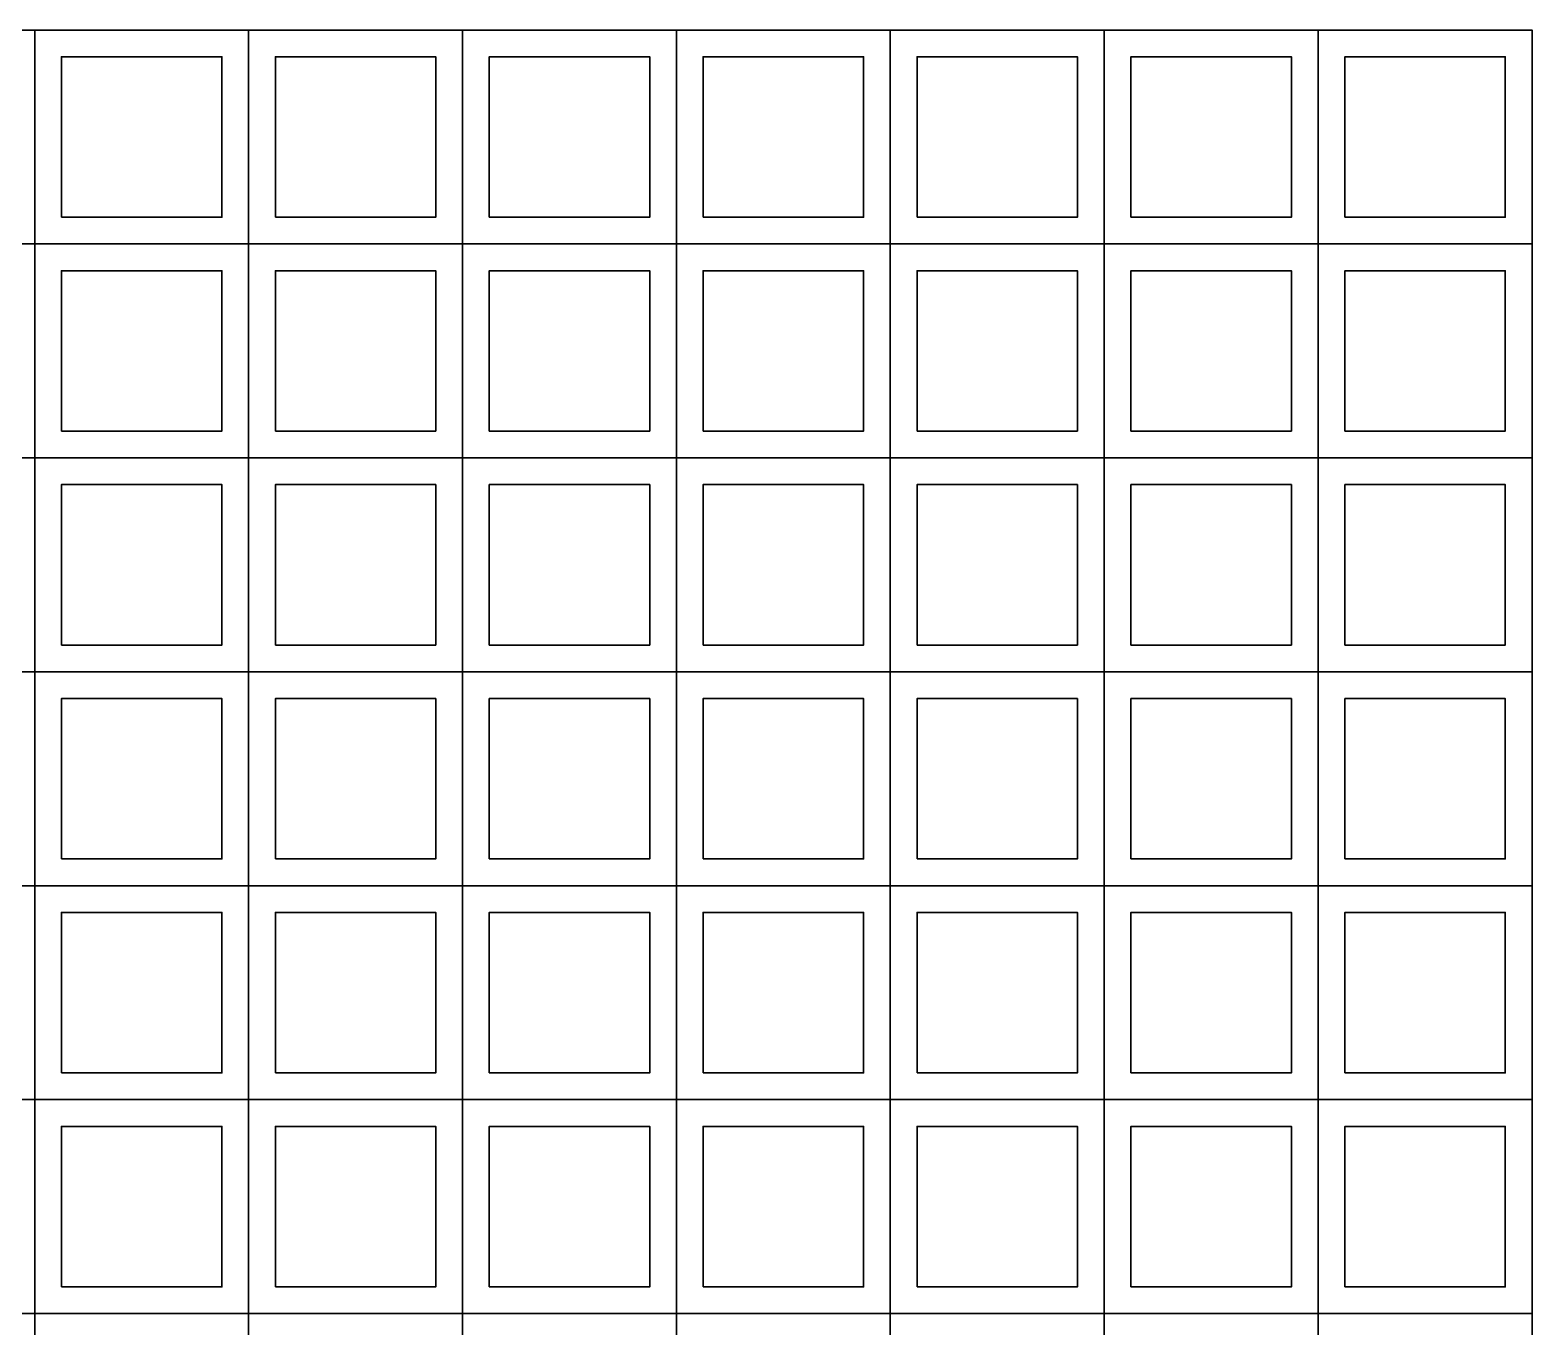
# Model space of a CAD drawing. Header units: millimetres. Extents: x -4228 to 27092, y -6721 to 984.
# Drawn here: x 7887.2 to 8027.6, y -6470.7 to -6349.5 of the extents above; entities that cross this region are included whole.
import ezdxf

# ---------------------------------------------------------------- set-up
doc = ezdxf.new("R2010")
doc.units = ezdxf.units.MM
doc.header["$LTSCALE"] = 50
doc.layers.add('cobogo', color=7, linetype='Continuous')
doc.layers.add('PAREDES3', color=2, linetype='Continuous')

msp = doc.modelspace()

# ---------------------------------------------------------------- linework, layer by layer
at = {"layer": 'cobogo', "color": 3, "linetype": 'Continuous', "lineweight": 30}
for points in [[(7867.6, -6369.46), (7887.6, -6369.46), (7887.6, -6349.46), (7867.6, -6349.46)], [(7867.6, -6369.46), (7887.6, -6369.46), (7887.6, -6349.46), (7867.6, -6349.46)], [(7867.6, -6369.46), (7887.6, -6369.46), (7887.6, -6349.46), (7867.6, -6349.46)], [(7867.6, -6369.46), (7887.6, -6369.46), (7887.6, -6349.46), (7867.6, -6349.46)], [(7887.6, -6369.46), (7907.6, -6369.46), (7907.6, -6349.46), (7887.6, -6349.46)], [(7887.6, -6369.46), (7907.6, -6369.46), (7907.6, -6349.46), (7887.6, -6349.46)], [(7887.6, -6369.46), (7907.6, -6369.46), (7907.6, -6349.46), (7887.6, -6349.46)], [(7887.6, -6369.46), (7907.6, -6369.46), (7907.6, -6349.46), (7887.6, -6349.46)], [(7907.6, -6369.46), (7927.6, -6369.46), (7927.6, -6349.46), (7907.6, -6349.46)], [(7907.6, -6369.46), (7927.6, -6369.46), (7927.6, -6349.46), (7907.6, -6349.46)], [(7907.6, -6369.46), (7927.6, -6369.46), (7927.6, -6349.46), (7907.6, -6349.46)], [(7907.6, -6369.46), (7927.6, -6369.46), (7927.6, -6349.46), (7907.6, -6349.46)], [(7927.6, -6369.46), (7947.6, -6369.46), (7947.6, -6349.46), (7927.6, -6349.46)], [(7927.6, -6369.46), (7947.6, -6369.46), (7947.6, -6349.46), (7927.6, -6349.46)], [(7927.6, -6369.46), (7947.6, -6369.46), (7947.6, -6349.46), (7927.6, -6349.46)], [(7927.6, -6369.46), (7947.6, -6369.46), (7947.6, -6349.46), (7927.6, -6349.46)], [(7947.6, -6369.46), (7967.6, -6369.46), (7967.6, -6349.46), (7947.6, -6349.46)], [(7947.6, -6369.46), (7967.6, -6369.46), (7967.6, -6349.46), (7947.6, -6349.46)], [(7947.6, -6369.46), (7967.6, -6369.46), (7967.6, -6349.46), (7947.6, -6349.46)], [(7947.6, -6369.46), (7967.6, -6369.46), (7967.6, -6349.46), (7947.6, -6349.46)], [(7967.6, -6369.46), (7987.6, -6369.46), (7987.6, -6349.46), (7967.6, -6349.46)], [(7967.6, -6369.46), (7987.6, -6369.46), (7987.6, -6349.46), (7967.6, -6349.46)], [(7967.6, -6369.46), (7987.6, -6369.46), (7987.6, -6349.46), (7967.6, -6349.46)], [(7967.6, -6369.46), (7987.6, -6369.46), (7987.6, -6349.46), (7967.6, -6349.46)], [(7987.6, -6369.46), (8007.6, -6369.46), (8007.6, -6349.46), (7987.6, -6349.46)], [(7987.6, -6369.46), (8007.6, -6369.46), (8007.6, -6349.46), (7987.6, -6349.46)], [(7987.6, -6369.46), (8007.6, -6369.46), (8007.6, -6349.46), (7987.6, -6349.46)], [(7987.6, -6369.46), (8007.6, -6369.46), (8007.6, -6349.46), (7987.6, -6349.46)], [(8007.6, -6369.46), (8027.6, -6369.46), (8027.6, -6349.46), (8007.6, -6349.46)], [(8007.6, -6369.46), (8027.6, -6369.46), (8027.6, -6349.46), (8007.6, -6349.46)], [(8007.6, -6369.46), (8027.6, -6369.46), (8027.6, -6349.46), (8007.6, -6349.46)], [(8007.6, -6369.46), (8027.6, -6369.46), (8027.6, -6349.46), (8007.6, -6349.46)], [(7867.6, -6389.46), (7887.6, -6389.46), (7887.6, -6369.46), (7867.6, -6369.46)], [(7867.6, -6389.46), (7887.6, -6389.46), (7887.6, -6369.46), (7867.6, -6369.46)], [(7867.6, -6389.46), (7887.6, -6389.46), (7887.6, -6369.46), (7867.6, -6369.46)], [(7867.6, -6389.46), (7887.6, -6389.46), (7887.6, -6369.46), (7867.6, -6369.46)], [(7887.6, -6389.46), (7907.6, -6389.46), (7907.6, -6369.46), (7887.6, -6369.46)], [(7887.6, -6389.46), (7907.6, -6389.46), (7907.6, -6369.46), (7887.6, -6369.46)], [(7887.6, -6389.46), (7907.6, -6389.46), (7907.6, -6369.46), (7887.6, -6369.46)], [(7887.6, -6389.46), (7907.6, -6389.46), (7907.6, -6369.46), (7887.6, -6369.46)], [(7907.6, -6389.46), (7927.6, -6389.46), (7927.6, -6369.46), (7907.6, -6369.46)], [(7907.6, -6389.46), (7927.6, -6389.46), (7927.6, -6369.46), (7907.6, -6369.46)], [(7907.6, -6389.46), (7927.6, -6389.46), (7927.6, -6369.46), (7907.6, -6369.46)], [(7907.6, -6389.46), (7927.6, -6389.46), (7927.6, -6369.46), (7907.6, -6369.46)], [(7927.6, -6389.46), (7947.6, -6389.46), (7947.6, -6369.46), (7927.6, -6369.46)], [(7927.6, -6389.46), (7947.6, -6389.46), (7947.6, -6369.46), (7927.6, -6369.46)], [(7927.6, -6389.46), (7947.6, -6389.46), (7947.6, -6369.46), (7927.6, -6369.46)], [(7927.6, -6389.46), (7947.6, -6389.46), (7947.6, -6369.46), (7927.6, -6369.46)], [(7947.6, -6389.46), (7967.6, -6389.46), (7967.6, -6369.46), (7947.6, -6369.46)], [(7947.6, -6389.46), (7967.6, -6389.46), (7967.6, -6369.46), (7947.6, -6369.46)], [(7947.6, -6389.46), (7967.6, -6389.46), (7967.6, -6369.46), (7947.6, -6369.46)], [(7947.6, -6389.46), (7967.6, -6389.46), (7967.6, -6369.46), (7947.6, -6369.46)], [(7967.6, -6389.46), (7987.6, -6389.46), (7987.6, -6369.46), (7967.6, -6369.46)], [(7967.6, -6389.46), (7987.6, -6389.46), (7987.6, -6369.46), (7967.6, -6369.46)], [(7967.6, -6389.46), (7987.6, -6389.46), (7987.6, -6369.46), (7967.6, -6369.46)], [(7967.6, -6389.46), (7987.6, -6389.46), (7987.6, -6369.46), (7967.6, -6369.46)], [(7987.6, -6389.46), (8007.6, -6389.46), (8007.6, -6369.46), (7987.6, -6369.46)], [(7987.6, -6389.46), (8007.6, -6389.46), (8007.6, -6369.46), (7987.6, -6369.46)], [(7987.6, -6389.46), (8007.6, -6389.46), (8007.6, -6369.46), (7987.6, -6369.46)], [(7987.6, -6389.46), (8007.6, -6389.46), (8007.6, -6369.46), (7987.6, -6369.46)], [(8007.6, -6389.46), (8027.6, -6389.46), (8027.6, -6369.46), (8007.6, -6369.46)], [(8007.6, -6389.46), (8027.6, -6389.46), (8027.6, -6369.46), (8007.6, -6369.46)], [(8007.6, -6389.46), (8027.6, -6389.46), (8027.6, -6369.46), (8007.6, -6369.46)], [(8007.6, -6389.46), (8027.6, -6389.46), (8027.6, -6369.46), (8007.6, -6369.46)], [(7867.6, -6409.46), (7887.6, -6409.46), (7887.6, -6389.46), (7867.6, -6389.46)], [(7867.6, -6409.46), (7887.6, -6409.46), (7887.6, -6389.46), (7867.6, -6389.46)], [(7867.6, -6409.46), (7887.6, -6409.46), (7887.6, -6389.46), (7867.6, -6389.46)], [(7867.6, -6409.46), (7887.6, -6409.46), (7887.6, -6389.46), (7867.6, -6389.46)], [(7887.6, -6409.46), (7907.6, -6409.46), (7907.6, -6389.46), (7887.6, -6389.46)], [(7887.6, -6409.46), (7907.6, -6409.46), (7907.6, -6389.46), (7887.6, -6389.46)], [(7887.6, -6409.46), (7907.6, -6409.46), (7907.6, -6389.46), (7887.6, -6389.46)], [(7887.6, -6409.46), (7907.6, -6409.46), (7907.6, -6389.46), (7887.6, -6389.46)], [(7907.6, -6409.46), (7927.6, -6409.46), (7927.6, -6389.46), (7907.6, -6389.46)], [(7907.6, -6409.46), (7927.6, -6409.46), (7927.6, -6389.46), (7907.6, -6389.46)], [(7907.6, -6409.46), (7927.6, -6409.46), (7927.6, -6389.46), (7907.6, -6389.46)], [(7907.6, -6409.46), (7927.6, -6409.46), (7927.6, -6389.46), (7907.6, -6389.46)], [(7927.6, -6409.46), (7947.6, -6409.46), (7947.6, -6389.46), (7927.6, -6389.46)], [(7927.6, -6409.46), (7947.6, -6409.46), (7947.6, -6389.46), (7927.6, -6389.46)], [(7927.6, -6409.46), (7947.6, -6409.46), (7947.6, -6389.46), (7927.6, -6389.46)], [(7927.6, -6409.46), (7947.6, -6409.46), (7947.6, -6389.46), (7927.6, -6389.46)], [(7947.6, -6409.46), (7967.6, -6409.46), (7967.6, -6389.46), (7947.6, -6389.46)], [(7947.6, -6409.46), (7967.6, -6409.46), (7967.6, -6389.46), (7947.6, -6389.46)], [(7947.6, -6409.46), (7967.6, -6409.46), (7967.6, -6389.46), (7947.6, -6389.46)], [(7947.6, -6409.46), (7967.6, -6409.46), (7967.6, -6389.46), (7947.6, -6389.46)], [(7967.6, -6409.46), (7987.6, -6409.46), (7987.6, -6389.46), (7967.6, -6389.46)], [(7967.6, -6409.46), (7987.6, -6409.46), (7987.6, -6389.46), (7967.6, -6389.46)], [(7967.6, -6409.46), (7987.6, -6409.46), (7987.6, -6389.46), (7967.6, -6389.46)], [(7967.6, -6409.46), (7987.6, -6409.46), (7987.6, -6389.46), (7967.6, -6389.46)], [(7987.6, -6409.46), (8007.6, -6409.46), (8007.6, -6389.46), (7987.6, -6389.46)], [(7987.6, -6409.46), (8007.6, -6409.46), (8007.6, -6389.46), (7987.6, -6389.46)], [(7987.6, -6409.46), (8007.6, -6409.46), (8007.6, -6389.46), (7987.6, -6389.46)], [(7987.6, -6409.46), (8007.6, -6409.46), (8007.6, -6389.46), (7987.6, -6389.46)], [(8007.6, -6409.46), (8027.6, -6409.46), (8027.6, -6389.46), (8007.6, -6389.46)], [(8007.6, -6409.46), (8027.6, -6409.46), (8027.6, -6389.46), (8007.6, -6389.46)], [(8007.6, -6409.46), (8027.6, -6409.46), (8027.6, -6389.46), (8007.6, -6389.46)], [(8007.6, -6409.46), (8027.6, -6409.46), (8027.6, -6389.46), (8007.6, -6389.46)], [(7867.6, -6429.46), (7887.6, -6429.46), (7887.6, -6409.46), (7867.6, -6409.46)], [(7867.6, -6429.46), (7887.6, -6429.46), (7887.6, -6409.46), (7867.6, -6409.46)], [(7867.6, -6429.46), (7887.6, -6429.46), (7887.6, -6409.46), (7867.6, -6409.46)], [(7867.6, -6429.46), (7887.6, -6429.46), (7887.6, -6409.46), (7867.6, -6409.46)], [(7887.6, -6429.46), (7907.6, -6429.46), (7907.6, -6409.46), (7887.6, -6409.46)], [(7887.6, -6429.46), (7907.6, -6429.46), (7907.6, -6409.46), (7887.6, -6409.46)], [(7887.6, -6429.46), (7907.6, -6429.46), (7907.6, -6409.46), (7887.6, -6409.46)], [(7887.6, -6429.46), (7907.6, -6429.46), (7907.6, -6409.46), (7887.6, -6409.46)], [(7907.6, -6429.46), (7927.6, -6429.46), (7927.6, -6409.46), (7907.6, -6409.46)], [(7907.6, -6429.46), (7927.6, -6429.46), (7927.6, -6409.46), (7907.6, -6409.46)], [(7907.6, -6429.46), (7927.6, -6429.46), (7927.6, -6409.46), (7907.6, -6409.46)], [(7907.6, -6429.46), (7927.6, -6429.46), (7927.6, -6409.46), (7907.6, -6409.46)], [(7927.6, -6429.46), (7947.6, -6429.46), (7947.6, -6409.46), (7927.6, -6409.46)], [(7927.6, -6429.46), (7947.6, -6429.46), (7947.6, -6409.46), (7927.6, -6409.46)], [(7927.6, -6429.46), (7947.6, -6429.46), (7947.6, -6409.46), (7927.6, -6409.46)], [(7927.6, -6429.46), (7947.6, -6429.46), (7947.6, -6409.46), (7927.6, -6409.46)], [(7947.6, -6429.46), (7967.6, -6429.46), (7967.6, -6409.46), (7947.6, -6409.46)], [(7947.6, -6429.46), (7967.6, -6429.46), (7967.6, -6409.46), (7947.6, -6409.46)], [(7947.6, -6429.46), (7967.6, -6429.46), (7967.6, -6409.46), (7947.6, -6409.46)], [(7947.6, -6429.46), (7967.6, -6429.46), (7967.6, -6409.46), (7947.6, -6409.46)], [(7967.6, -6429.46), (7987.6, -6429.46), (7987.6, -6409.46), (7967.6, -6409.46)], [(7967.6, -6429.46), (7987.6, -6429.46), (7987.6, -6409.46), (7967.6, -6409.46)], [(7967.6, -6429.46), (7987.6, -6429.46), (7987.6, -6409.46), (7967.6, -6409.46)], [(7967.6, -6429.46), (7987.6, -6429.46), (7987.6, -6409.46), (7967.6, -6409.46)], [(7987.6, -6429.46), (8007.6, -6429.46), (8007.6, -6409.46), (7987.6, -6409.46)], [(7987.6, -6429.46), (8007.6, -6429.46), (8007.6, -6409.46), (7987.6, -6409.46)], [(7987.6, -6429.46), (8007.6, -6429.46), (8007.6, -6409.46), (7987.6, -6409.46)], [(7987.6, -6429.46), (8007.6, -6429.46), (8007.6, -6409.46), (7987.6, -6409.46)], [(8007.6, -6429.46), (8027.6, -6429.46), (8027.6, -6409.46), (8007.6, -6409.46)], [(8007.6, -6429.46), (8027.6, -6429.46), (8027.6, -6409.46), (8007.6, -6409.46)], [(8007.6, -6429.46), (8027.6, -6429.46), (8027.6, -6409.46), (8007.6, -6409.46)], [(8007.6, -6429.46), (8027.6, -6429.46), (8027.6, -6409.46), (8007.6, -6409.46)], [(7867.6, -6449.46), (7887.6, -6449.46), (7887.6, -6429.46), (7867.6, -6429.46)], [(7867.6, -6449.46), (7887.6, -6449.46), (7887.6, -6429.46), (7867.6, -6429.46)], [(7867.6, -6449.46), (7887.6, -6449.46), (7887.6, -6429.46), (7867.6, -6429.46)], [(7867.6, -6449.46), (7887.6, -6449.46), (7887.6, -6429.46), (7867.6, -6429.46)], [(7887.6, -6449.46), (7907.6, -6449.46), (7907.6, -6429.46), (7887.6, -6429.46)], [(7887.6, -6449.46), (7907.6, -6449.46), (7907.6, -6429.46), (7887.6, -6429.46)], [(7887.6, -6449.46), (7907.6, -6449.46), (7907.6, -6429.46), (7887.6, -6429.46)], [(7887.6, -6449.46), (7907.6, -6449.46), (7907.6, -6429.46), (7887.6, -6429.46)], [(7907.6, -6449.46), (7927.6, -6449.46), (7927.6, -6429.46), (7907.6, -6429.46)], [(7907.6, -6449.46), (7927.6, -6449.46), (7927.6, -6429.46), (7907.6, -6429.46)], [(7907.6, -6449.46), (7927.6, -6449.46), (7927.6, -6429.46), (7907.6, -6429.46)], [(7907.6, -6449.46), (7927.6, -6449.46), (7927.6, -6429.46), (7907.6, -6429.46)], [(7927.6, -6449.46), (7947.6, -6449.46), (7947.6, -6429.46), (7927.6, -6429.46)], [(7927.6, -6449.46), (7947.6, -6449.46), (7947.6, -6429.46), (7927.6, -6429.46)], [(7927.6, -6449.46), (7947.6, -6449.46), (7947.6, -6429.46), (7927.6, -6429.46)], [(7927.6, -6449.46), (7947.6, -6449.46), (7947.6, -6429.46), (7927.6, -6429.46)], [(7947.6, -6449.46), (7967.6, -6449.46), (7967.6, -6429.46), (7947.6, -6429.46)], [(7947.6, -6449.46), (7967.6, -6449.46), (7967.6, -6429.46), (7947.6, -6429.46)], [(7947.6, -6449.46), (7967.6, -6449.46), (7967.6, -6429.46), (7947.6, -6429.46)], [(7947.6, -6449.46), (7967.6, -6449.46), (7967.6, -6429.46), (7947.6, -6429.46)], [(7967.6, -6449.46), (7987.6, -6449.46), (7987.6, -6429.46), (7967.6, -6429.46)], [(7967.6, -6449.46), (7987.6, -6449.46), (7987.6, -6429.46), (7967.6, -6429.46)], [(7967.6, -6449.46), (7987.6, -6449.46), (7987.6, -6429.46), (7967.6, -6429.46)], [(7967.6, -6449.46), (7987.6, -6449.46), (7987.6, -6429.46), (7967.6, -6429.46)], [(7987.6, -6449.46), (8007.6, -6449.46), (8007.6, -6429.46), (7987.6, -6429.46)], [(7987.6, -6449.46), (8007.6, -6449.46), (8007.6, -6429.46), (7987.6, -6429.46)], [(7987.6, -6449.46), (8007.6, -6449.46), (8007.6, -6429.46), (7987.6, -6429.46)], [(7987.6, -6449.46), (8007.6, -6449.46), (8007.6, -6429.46), (7987.6, -6429.46)], [(8007.6, -6449.46), (8027.6, -6449.46), (8027.6, -6429.46), (8007.6, -6429.46)], [(8007.6, -6449.46), (8027.6, -6449.46), (8027.6, -6429.46), (8007.6, -6429.46)], [(8007.6, -6449.46), (8027.6, -6449.46), (8027.6, -6429.46), (8007.6, -6429.46)], [(8007.6, -6449.46), (8027.6, -6449.46), (8027.6, -6429.46), (8007.6, -6429.46)], [(7867.6, -6469.46), (7887.6, -6469.46), (7887.6, -6449.46), (7867.6, -6449.46)], [(7867.6, -6469.46), (7887.6, -6469.46), (7887.6, -6449.46), (7867.6, -6449.46)], [(7867.6, -6469.46), (7887.6, -6469.46), (7887.6, -6449.46), (7867.6, -6449.46)], [(7867.6, -6469.46), (7887.6, -6469.46), (7887.6, -6449.46), (7867.6, -6449.46)], [(7887.6, -6469.46), (7907.6, -6469.46), (7907.6, -6449.46), (7887.6, -6449.46)], [(7887.6, -6469.46), (7907.6, -6469.46), (7907.6, -6449.46), (7887.6, -6449.46)], [(7887.6, -6469.46), (7907.6, -6469.46), (7907.6, -6449.46), (7887.6, -6449.46)], [(7887.6, -6469.46), (7907.6, -6469.46), (7907.6, -6449.46), (7887.6, -6449.46)], [(7907.6, -6469.46), (7927.6, -6469.46), (7927.6, -6449.46), (7907.6, -6449.46)], [(7907.6, -6469.46), (7927.6, -6469.46), (7927.6, -6449.46), (7907.6, -6449.46)], [(7907.6, -6469.46), (7927.6, -6469.46), (7927.6, -6449.46), (7907.6, -6449.46)], [(7907.6, -6469.46), (7927.6, -6469.46), (7927.6, -6449.46), (7907.6, -6449.46)], [(7927.6, -6469.46), (7947.6, -6469.46), (7947.6, -6449.46), (7927.6, -6449.46)], [(7927.6, -6469.46), (7947.6, -6469.46), (7947.6, -6449.46), (7927.6, -6449.46)], [(7927.6, -6469.46), (7947.6, -6469.46), (7947.6, -6449.46), (7927.6, -6449.46)], [(7927.6, -6469.46), (7947.6, -6469.46), (7947.6, -6449.46), (7927.6, -6449.46)], [(7947.6, -6469.46), (7967.6, -6469.46), (7967.6, -6449.46), (7947.6, -6449.46)], [(7947.6, -6469.46), (7967.6, -6469.46), (7967.6, -6449.46), (7947.6, -6449.46)], [(7947.6, -6469.46), (7967.6, -6469.46), (7967.6, -6449.46), (7947.6, -6449.46)], [(7947.6, -6469.46), (7967.6, -6469.46), (7967.6, -6449.46), (7947.6, -6449.46)], [(7967.6, -6469.46), (7987.6, -6469.46), (7987.6, -6449.46), (7967.6, -6449.46)], [(7967.6, -6469.46), (7987.6, -6469.46), (7987.6, -6449.46), (7967.6, -6449.46)], [(7967.6, -6469.46), (7987.6, -6469.46), (7987.6, -6449.46), (7967.6, -6449.46)], [(7967.6, -6469.46), (7987.6, -6469.46), (7987.6, -6449.46), (7967.6, -6449.46)], [(7987.6, -6469.46), (8007.6, -6469.46), (8007.6, -6449.46), (7987.6, -6449.46)], [(7987.6, -6469.46), (8007.6, -6469.46), (8007.6, -6449.46), (7987.6, -6449.46)], [(7987.6, -6469.46), (8007.6, -6469.46), (8007.6, -6449.46), (7987.6, -6449.46)], [(7987.6, -6469.46), (8007.6, -6469.46), (8007.6, -6449.46), (7987.6, -6449.46)], [(8007.6, -6469.46), (8027.6, -6469.46), (8027.6, -6449.46), (8007.6, -6449.46)], [(8007.6, -6469.46), (8027.6, -6469.46), (8027.6, -6449.46), (8007.6, -6449.46)], [(8007.6, -6469.46), (8027.6, -6469.46), (8027.6, -6449.46), (8007.6, -6449.46)], [(8007.6, -6469.46), (8027.6, -6469.46), (8027.6, -6449.46), (8007.6, -6449.46)], [(7867.6, -6489.46), (7887.6, -6489.46), (7887.6, -6469.46), (7867.6, -6469.46)], [(7867.6, -6489.46), (7887.6, -6489.46), (7887.6, -6469.46), (7867.6, -6469.46)], [(7867.6, -6489.46), (7887.6, -6489.46), (7887.6, -6469.46), (7867.6, -6469.46)], [(7867.6, -6489.46), (7887.6, -6489.46), (7887.6, -6469.46), (7867.6, -6469.46)], [(7887.6, -6489.46), (7907.6, -6489.46), (7907.6, -6469.46), (7887.6, -6469.46)], [(7887.6, -6489.46), (7907.6, -6489.46), (7907.6, -6469.46), (7887.6, -6469.46)], [(7887.6, -6489.46), (7907.6, -6489.46), (7907.6, -6469.46), (7887.6, -6469.46)], [(7887.6, -6489.46), (7907.6, -6489.46), (7907.6, -6469.46), (7887.6, -6469.46)], [(7907.6, -6489.46), (7927.6, -6489.46), (7927.6, -6469.46), (7907.6, -6469.46)], [(7907.6, -6489.46), (7927.6, -6489.46), (7927.6, -6469.46), (7907.6, -6469.46)], [(7907.6, -6489.46), (7927.6, -6489.46), (7927.6, -6469.46), (7907.6, -6469.46)], [(7907.6, -6489.46), (7927.6, -6489.46), (7927.6, -6469.46), (7907.6, -6469.46)], [(7927.6, -6489.46), (7947.6, -6489.46), (7947.6, -6469.46), (7927.6, -6469.46)], [(7927.6, -6489.46), (7947.6, -6489.46), (7947.6, -6469.46), (7927.6, -6469.46)], [(7927.6, -6489.46), (7947.6, -6489.46), (7947.6, -6469.46), (7927.6, -6469.46)], [(7927.6, -6489.46), (7947.6, -6489.46), (7947.6, -6469.46), (7927.6, -6469.46)], [(7947.6, -6489.46), (7967.6, -6489.46), (7967.6, -6469.46), (7947.6, -6469.46)], [(7947.6, -6489.46), (7967.6, -6489.46), (7967.6, -6469.46), (7947.6, -6469.46)], [(7947.6, -6489.46), (7967.6, -6489.46), (7967.6, -6469.46), (7947.6, -6469.46)], [(7947.6, -6489.46), (7967.6, -6489.46), (7967.6, -6469.46), (7947.6, -6469.46)], [(7967.6, -6489.46), (7987.6, -6489.46), (7987.6, -6469.46), (7967.6, -6469.46)], [(7967.6, -6489.46), (7987.6, -6489.46), (7987.6, -6469.46), (7967.6, -6469.46)], [(7967.6, -6489.46), (7987.6, -6489.46), (7987.6, -6469.46), (7967.6, -6469.46)], [(7967.6, -6489.46), (7987.6, -6489.46), (7987.6, -6469.46), (7967.6, -6469.46)], [(7987.6, -6489.46), (8007.6, -6489.46), (8007.6, -6469.46), (7987.6, -6469.46)], [(7987.6, -6489.46), (8007.6, -6489.46), (8007.6, -6469.46), (7987.6, -6469.46)], [(7987.6, -6489.46), (8007.6, -6489.46), (8007.6, -6469.46), (7987.6, -6469.46)], [(7987.6, -6489.46), (8007.6, -6489.46), (8007.6, -6469.46), (7987.6, -6469.46)], [(8007.6, -6489.46), (8027.6, -6489.46), (8027.6, -6469.46), (8007.6, -6469.46)], [(8007.6, -6489.46), (8027.6, -6489.46), (8027.6, -6469.46), (8007.6, -6469.46)], [(8007.6, -6489.46), (8027.6, -6489.46), (8027.6, -6469.46), (8007.6, -6469.46)], [(8007.6, -6489.46), (8027.6, -6489.46), (8027.6, -6469.46), (8007.6, -6469.46)]]:
    msp.add_lwpolyline(points, close=True, dxfattribs=at)
at = {"layer": 'cobogo', "linetype": 'Continuous', "lineweight": 30}
for points in [[(7890.1, -6366.96), (7905.1, -6366.96), (7905.1, -6351.96), (7890.1, -6351.96)], [(7890.1, -6366.96), (7905.1, -6366.96), (7905.1, -6351.96), (7890.1, -6351.96)], [(7890.1, -6366.96), (7905.1, -6366.96), (7905.1, -6351.96), (7890.1, -6351.96)], [(7890.1, -6366.96), (7905.1, -6366.96), (7905.1, -6351.96), (7890.1, -6351.96)], [(7910.1, -6366.96), (7925.1, -6366.96), (7925.1, -6351.96), (7910.1, -6351.96)], [(7910.1, -6366.96), (7925.1, -6366.96), (7925.1, -6351.96), (7910.1, -6351.96)], [(7910.1, -6366.96), (7925.1, -6366.96), (7925.1, -6351.96), (7910.1, -6351.96)], [(7910.1, -6366.96), (7925.1, -6366.96), (7925.1, -6351.96), (7910.1, -6351.96)], [(7930.1, -6366.96), (7945.1, -6366.96), (7945.1, -6351.96), (7930.1, -6351.96)], [(7930.1, -6366.96), (7945.1, -6366.96), (7945.1, -6351.96), (7930.1, -6351.96)], [(7930.1, -6366.96), (7945.1, -6366.96), (7945.1, -6351.96), (7930.1, -6351.96)], [(7930.1, -6366.96), (7945.1, -6366.96), (7945.1, -6351.96), (7930.1, -6351.96)], [(7950.1, -6366.96), (7965.1, -6366.96), (7965.1, -6351.96), (7950.1, -6351.96)], [(7950.1, -6366.96), (7965.1, -6366.96), (7965.1, -6351.96), (7950.1, -6351.96)], [(7950.1, -6366.96), (7965.1, -6366.96), (7965.1, -6351.96), (7950.1, -6351.96)], [(7950.1, -6366.96), (7965.1, -6366.96), (7965.1, -6351.96), (7950.1, -6351.96)], [(7970.1, -6366.96), (7985.1, -6366.96), (7985.1, -6351.96), (7970.1, -6351.96)], [(7970.1, -6366.96), (7985.1, -6366.96), (7985.1, -6351.96), (7970.1, -6351.96)], [(7970.1, -6366.96), (7985.1, -6366.96), (7985.1, -6351.96), (7970.1, -6351.96)], [(7970.1, -6366.96), (7985.1, -6366.96), (7985.1, -6351.96), (7970.1, -6351.96)], [(7990.1, -6366.96), (8005.1, -6366.96), (8005.1, -6351.96), (7990.1, -6351.96)], [(7990.1, -6366.96), (8005.1, -6366.96), (8005.1, -6351.96), (7990.1, -6351.96)], [(7990.1, -6366.96), (8005.1, -6366.96), (8005.1, -6351.96), (7990.1, -6351.96)], [(7990.1, -6366.96), (8005.1, -6366.96), (8005.1, -6351.96), (7990.1, -6351.96)], [(8010.1, -6366.96), (8025.1, -6366.96), (8025.1, -6351.96), (8010.1, -6351.96)], [(8010.1, -6366.96), (8025.1, -6366.96), (8025.1, -6351.96), (8010.1, -6351.96)], [(8010.1, -6366.96), (8025.1, -6366.96), (8025.1, -6351.96), (8010.1, -6351.96)], [(8010.1, -6366.96), (8025.1, -6366.96), (8025.1, -6351.96), (8010.1, -6351.96)], [(7890.1, -6386.96), (7905.1, -6386.96), (7905.1, -6371.96), (7890.1, -6371.96)], [(7890.1, -6386.96), (7905.1, -6386.96), (7905.1, -6371.96), (7890.1, -6371.96)], [(7890.1, -6386.96), (7905.1, -6386.96), (7905.1, -6371.96), (7890.1, -6371.96)], [(7890.1, -6386.96), (7905.1, -6386.96), (7905.1, -6371.96), (7890.1, -6371.96)], [(7910.1, -6386.96), (7925.1, -6386.96), (7925.1, -6371.96), (7910.1, -6371.96)], [(7910.1, -6386.96), (7925.1, -6386.96), (7925.1, -6371.96), (7910.1, -6371.96)], [(7910.1, -6386.96), (7925.1, -6386.96), (7925.1, -6371.96), (7910.1, -6371.96)], [(7910.1, -6386.96), (7925.1, -6386.96), (7925.1, -6371.96), (7910.1, -6371.96)], [(7930.1, -6386.96), (7945.1, -6386.96), (7945.1, -6371.96), (7930.1, -6371.96)], [(7930.1, -6386.96), (7945.1, -6386.96), (7945.1, -6371.96), (7930.1, -6371.96)], [(7930.1, -6386.96), (7945.1, -6386.96), (7945.1, -6371.96), (7930.1, -6371.96)], [(7930.1, -6386.96), (7945.1, -6386.96), (7945.1, -6371.96), (7930.1, -6371.96)], [(7950.1, -6386.96), (7965.1, -6386.96), (7965.1, -6371.96), (7950.1, -6371.96)], [(7950.1, -6386.96), (7965.1, -6386.96), (7965.1, -6371.96), (7950.1, -6371.96)], [(7950.1, -6386.96), (7965.1, -6386.96), (7965.1, -6371.96), (7950.1, -6371.96)], [(7950.1, -6386.96), (7965.1, -6386.96), (7965.1, -6371.96), (7950.1, -6371.96)], [(7970.1, -6386.96), (7985.1, -6386.96), (7985.1, -6371.96), (7970.1, -6371.96)], [(7970.1, -6386.96), (7985.1, -6386.96), (7985.1, -6371.96), (7970.1, -6371.96)], [(7970.1, -6386.96), (7985.1, -6386.96), (7985.1, -6371.96), (7970.1, -6371.96)], [(7970.1, -6386.96), (7985.1, -6386.96), (7985.1, -6371.96), (7970.1, -6371.96)], [(7990.1, -6386.96), (8005.1, -6386.96), (8005.1, -6371.96), (7990.1, -6371.96)], [(7990.1, -6386.96), (8005.1, -6386.96), (8005.1, -6371.96), (7990.1, -6371.96)], [(7990.1, -6386.96), (8005.1, -6386.96), (8005.1, -6371.96), (7990.1, -6371.96)], [(7990.1, -6386.96), (8005.1, -6386.96), (8005.1, -6371.96), (7990.1, -6371.96)], [(8010.1, -6386.96), (8025.1, -6386.96), (8025.1, -6371.96), (8010.1, -6371.96)], [(8010.1, -6386.96), (8025.1, -6386.96), (8025.1, -6371.96), (8010.1, -6371.96)], [(8010.1, -6386.96), (8025.1, -6386.96), (8025.1, -6371.96), (8010.1, -6371.96)], [(8010.1, -6386.96), (8025.1, -6386.96), (8025.1, -6371.96), (8010.1, -6371.96)], [(7890.1, -6406.96), (7905.1, -6406.96), (7905.1, -6391.96), (7890.1, -6391.96)], [(7890.1, -6406.96), (7905.1, -6406.96), (7905.1, -6391.96), (7890.1, -6391.96)], [(7890.1, -6406.96), (7905.1, -6406.96), (7905.1, -6391.96), (7890.1, -6391.96)], [(7890.1, -6406.96), (7905.1, -6406.96), (7905.1, -6391.96), (7890.1, -6391.96)], [(7910.1, -6406.96), (7925.1, -6406.96), (7925.1, -6391.96), (7910.1, -6391.96)], [(7910.1, -6406.96), (7925.1, -6406.96), (7925.1, -6391.96), (7910.1, -6391.96)], [(7910.1, -6406.96), (7925.1, -6406.96), (7925.1, -6391.96), (7910.1, -6391.96)], [(7910.1, -6406.96), (7925.1, -6406.96), (7925.1, -6391.96), (7910.1, -6391.96)], [(7930.1, -6406.96), (7945.1, -6406.96), (7945.1, -6391.96), (7930.1, -6391.96)], [(7930.1, -6406.96), (7945.1, -6406.96), (7945.1, -6391.96), (7930.1, -6391.96)], [(7930.1, -6406.96), (7945.1, -6406.96), (7945.1, -6391.96), (7930.1, -6391.96)], [(7930.1, -6406.96), (7945.1, -6406.96), (7945.1, -6391.96), (7930.1, -6391.96)], [(7950.1, -6406.96), (7965.1, -6406.96), (7965.1, -6391.96), (7950.1, -6391.96)], [(7950.1, -6406.96), (7965.1, -6406.96), (7965.1, -6391.96), (7950.1, -6391.96)], [(7950.1, -6406.96), (7965.1, -6406.96), (7965.1, -6391.96), (7950.1, -6391.96)], [(7950.1, -6406.96), (7965.1, -6406.96), (7965.1, -6391.96), (7950.1, -6391.96)], [(7970.1, -6406.96), (7985.1, -6406.96), (7985.1, -6391.96), (7970.1, -6391.96)], [(7970.1, -6406.96), (7985.1, -6406.96), (7985.1, -6391.96), (7970.1, -6391.96)], [(7970.1, -6406.96), (7985.1, -6406.96), (7985.1, -6391.96), (7970.1, -6391.96)], [(7970.1, -6406.96), (7985.1, -6406.96), (7985.1, -6391.96), (7970.1, -6391.96)], [(7990.1, -6406.96), (8005.1, -6406.96), (8005.1, -6391.96), (7990.1, -6391.96)], [(7990.1, -6406.96), (8005.1, -6406.96), (8005.1, -6391.96), (7990.1, -6391.96)], [(7990.1, -6406.96), (8005.1, -6406.96), (8005.1, -6391.96), (7990.1, -6391.96)], [(7990.1, -6406.96), (8005.1, -6406.96), (8005.1, -6391.96), (7990.1, -6391.96)], [(8010.1, -6406.96), (8025.1, -6406.96), (8025.1, -6391.96), (8010.1, -6391.96)], [(8010.1, -6406.96), (8025.1, -6406.96), (8025.1, -6391.96), (8010.1, -6391.96)], [(8010.1, -6406.96), (8025.1, -6406.96), (8025.1, -6391.96), (8010.1, -6391.96)], [(8010.1, -6406.96), (8025.1, -6406.96), (8025.1, -6391.96), (8010.1, -6391.96)], [(7890.1, -6426.96), (7905.1, -6426.96), (7905.1, -6411.96), (7890.1, -6411.96)], [(7890.1, -6426.96), (7905.1, -6426.96), (7905.1, -6411.96), (7890.1, -6411.96)], [(7890.1, -6426.96), (7905.1, -6426.96), (7905.1, -6411.96), (7890.1, -6411.96)], [(7890.1, -6426.96), (7905.1, -6426.96), (7905.1, -6411.96), (7890.1, -6411.96)], [(7910.1, -6426.96), (7925.1, -6426.96), (7925.1, -6411.96), (7910.1, -6411.96)], [(7910.1, -6426.96), (7925.1, -6426.96), (7925.1, -6411.96), (7910.1, -6411.96)], [(7910.1, -6426.96), (7925.1, -6426.96), (7925.1, -6411.96), (7910.1, -6411.96)], [(7910.1, -6426.96), (7925.1, -6426.96), (7925.1, -6411.96), (7910.1, -6411.96)], [(7930.1, -6426.96), (7945.1, -6426.96), (7945.1, -6411.96), (7930.1, -6411.96)], [(7930.1, -6426.96), (7945.1, -6426.96), (7945.1, -6411.96), (7930.1, -6411.96)], [(7930.1, -6426.96), (7945.1, -6426.96), (7945.1, -6411.96), (7930.1, -6411.96)], [(7930.1, -6426.96), (7945.1, -6426.96), (7945.1, -6411.96), (7930.1, -6411.96)], [(7950.1, -6426.96), (7965.1, -6426.96), (7965.1, -6411.96), (7950.1, -6411.96)], [(7950.1, -6426.96), (7965.1, -6426.96), (7965.1, -6411.96), (7950.1, -6411.96)], [(7950.1, -6426.96), (7965.1, -6426.96), (7965.1, -6411.96), (7950.1, -6411.96)], [(7950.1, -6426.96), (7965.1, -6426.96), (7965.1, -6411.96), (7950.1, -6411.96)], [(7970.1, -6426.96), (7985.1, -6426.96), (7985.1, -6411.96), (7970.1, -6411.96)], [(7970.1, -6426.96), (7985.1, -6426.96), (7985.1, -6411.96), (7970.1, -6411.96)], [(7970.1, -6426.96), (7985.1, -6426.96), (7985.1, -6411.96), (7970.1, -6411.96)], [(7970.1, -6426.96), (7985.1, -6426.96), (7985.1, -6411.96), (7970.1, -6411.96)], [(7990.1, -6426.96), (8005.1, -6426.96), (8005.1, -6411.96), (7990.1, -6411.96)], [(7990.1, -6426.96), (8005.1, -6426.96), (8005.1, -6411.96), (7990.1, -6411.96)], [(7990.1, -6426.96), (8005.1, -6426.96), (8005.1, -6411.96), (7990.1, -6411.96)], [(7990.1, -6426.96), (8005.1, -6426.96), (8005.1, -6411.96), (7990.1, -6411.96)], [(8010.1, -6426.96), (8025.1, -6426.96), (8025.1, -6411.96), (8010.1, -6411.96)], [(8010.1, -6426.96), (8025.1, -6426.96), (8025.1, -6411.96), (8010.1, -6411.96)], [(8010.1, -6426.96), (8025.1, -6426.96), (8025.1, -6411.96), (8010.1, -6411.96)], [(8010.1, -6426.96), (8025.1, -6426.96), (8025.1, -6411.96), (8010.1, -6411.96)], [(7890.1, -6446.96), (7905.1, -6446.96), (7905.1, -6431.96), (7890.1, -6431.96)], [(7890.1, -6446.96), (7905.1, -6446.96), (7905.1, -6431.96), (7890.1, -6431.96)], [(7890.1, -6446.96), (7905.1, -6446.96), (7905.1, -6431.96), (7890.1, -6431.96)], [(7890.1, -6446.96), (7905.1, -6446.96), (7905.1, -6431.96), (7890.1, -6431.96)], [(7910.1, -6446.96), (7925.1, -6446.96), (7925.1, -6431.96), (7910.1, -6431.96)], [(7910.1, -6446.96), (7925.1, -6446.96), (7925.1, -6431.96), (7910.1, -6431.96)], [(7910.1, -6446.96), (7925.1, -6446.96), (7925.1, -6431.96), (7910.1, -6431.96)], [(7910.1, -6446.96), (7925.1, -6446.96), (7925.1, -6431.96), (7910.1, -6431.96)], [(7930.1, -6446.96), (7945.1, -6446.96), (7945.1, -6431.96), (7930.1, -6431.96)], [(7930.1, -6446.96), (7945.1, -6446.96), (7945.1, -6431.96), (7930.1, -6431.96)], [(7930.1, -6446.96), (7945.1, -6446.96), (7945.1, -6431.96), (7930.1, -6431.96)], [(7930.1, -6446.96), (7945.1, -6446.96), (7945.1, -6431.96), (7930.1, -6431.96)], [(7950.1, -6446.96), (7965.1, -6446.96), (7965.1, -6431.96), (7950.1, -6431.96)], [(7950.1, -6446.96), (7965.1, -6446.96), (7965.1, -6431.96), (7950.1, -6431.96)], [(7950.1, -6446.96), (7965.1, -6446.96), (7965.1, -6431.96), (7950.1, -6431.96)], [(7950.1, -6446.96), (7965.1, -6446.96), (7965.1, -6431.96), (7950.1, -6431.96)], [(7970.1, -6446.96), (7985.1, -6446.96), (7985.1, -6431.96), (7970.1, -6431.96)], [(7970.1, -6446.96), (7985.1, -6446.96), (7985.1, -6431.96), (7970.1, -6431.96)], [(7970.1, -6446.96), (7985.1, -6446.96), (7985.1, -6431.96), (7970.1, -6431.96)], [(7970.1, -6446.96), (7985.1, -6446.96), (7985.1, -6431.96), (7970.1, -6431.96)], [(7990.1, -6446.96), (8005.1, -6446.96), (8005.1, -6431.96), (7990.1, -6431.96)], [(7990.1, -6446.96), (8005.1, -6446.96), (8005.1, -6431.96), (7990.1, -6431.96)], [(7990.1, -6446.96), (8005.1, -6446.96), (8005.1, -6431.96), (7990.1, -6431.96)], [(7990.1, -6446.96), (8005.1, -6446.96), (8005.1, -6431.96), (7990.1, -6431.96)], [(8010.1, -6446.96), (8025.1, -6446.96), (8025.1, -6431.96), (8010.1, -6431.96)], [(8010.1, -6446.96), (8025.1, -6446.96), (8025.1, -6431.96), (8010.1, -6431.96)], [(8010.1, -6446.96), (8025.1, -6446.96), (8025.1, -6431.96), (8010.1, -6431.96)], [(8010.1, -6446.96), (8025.1, -6446.96), (8025.1, -6431.96), (8010.1, -6431.96)], [(7890.1, -6466.96), (7905.1, -6466.96), (7905.1, -6451.96), (7890.1, -6451.96)], [(7890.1, -6466.96), (7905.1, -6466.96), (7905.1, -6451.96), (7890.1, -6451.96)], [(7890.1, -6466.96), (7905.1, -6466.96), (7905.1, -6451.96), (7890.1, -6451.96)], [(7890.1, -6466.96), (7905.1, -6466.96), (7905.1, -6451.96), (7890.1, -6451.96)], [(7910.1, -6466.96), (7925.1, -6466.96), (7925.1, -6451.96), (7910.1, -6451.96)], [(7910.1, -6466.96), (7925.1, -6466.96), (7925.1, -6451.96), (7910.1, -6451.96)], [(7910.1, -6466.96), (7925.1, -6466.96), (7925.1, -6451.96), (7910.1, -6451.96)], [(7910.1, -6466.96), (7925.1, -6466.96), (7925.1, -6451.96), (7910.1, -6451.96)], [(7930.1, -6466.96), (7945.1, -6466.96), (7945.1, -6451.96), (7930.1, -6451.96)], [(7930.1, -6466.96), (7945.1, -6466.96), (7945.1, -6451.96), (7930.1, -6451.96)], [(7930.1, -6466.96), (7945.1, -6466.96), (7945.1, -6451.96), (7930.1, -6451.96)], [(7930.1, -6466.96), (7945.1, -6466.96), (7945.1, -6451.96), (7930.1, -6451.96)], [(7950.1, -6466.96), (7965.1, -6466.96), (7965.1, -6451.96), (7950.1, -6451.96)], [(7950.1, -6466.96), (7965.1, -6466.96), (7965.1, -6451.96), (7950.1, -6451.96)], [(7950.1, -6466.96), (7965.1, -6466.96), (7965.1, -6451.96), (7950.1, -6451.96)], [(7950.1, -6466.96), (7965.1, -6466.96), (7965.1, -6451.96), (7950.1, -6451.96)], [(7970.1, -6466.96), (7985.1, -6466.96), (7985.1, -6451.96), (7970.1, -6451.96)], [(7970.1, -6466.96), (7985.1, -6466.96), (7985.1, -6451.96), (7970.1, -6451.96)], [(7970.1, -6466.96), (7985.1, -6466.96), (7985.1, -6451.96), (7970.1, -6451.96)], [(7970.1, -6466.96), (7985.1, -6466.96), (7985.1, -6451.96), (7970.1, -6451.96)], [(7990.1, -6466.96), (8005.1, -6466.96), (8005.1, -6451.96), (7990.1, -6451.96)], [(7990.1, -6466.96), (8005.1, -6466.96), (8005.1, -6451.96), (7990.1, -6451.96)], [(7990.1, -6466.96), (8005.1, -6466.96), (8005.1, -6451.96), (7990.1, -6451.96)], [(7990.1, -6466.96), (8005.1, -6466.96), (8005.1, -6451.96), (7990.1, -6451.96)], [(8010.1, -6466.96), (8025.1, -6466.96), (8025.1, -6451.96), (8010.1, -6451.96)], [(8010.1, -6466.96), (8025.1, -6466.96), (8025.1, -6451.96), (8010.1, -6451.96)], [(8010.1, -6466.96), (8025.1, -6466.96), (8025.1, -6451.96), (8010.1, -6451.96)], [(8010.1, -6466.96), (8025.1, -6466.96), (8025.1, -6451.96), (8010.1, -6451.96)]]:
    msp.add_lwpolyline(points, close=True, dxfattribs=at)
at = {"layer": 'PAREDES3', "linetype": 'Continuous', "lineweight": 30}
for q in [(7764.1, -6349.46), (8027.6, -6589.46)]:
    msp.add_line((8027.6, -6349.46), q, dxfattribs=at)

doc.saveas('drawing.dxf')
